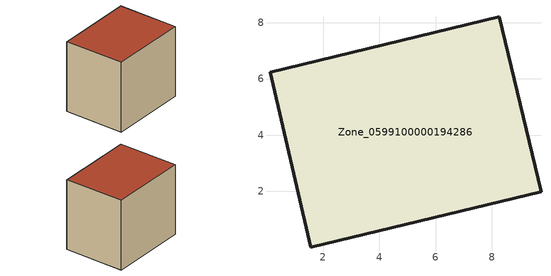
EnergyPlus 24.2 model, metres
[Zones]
Zone_0599100000194286
 floor ground (C_G): 1.56,0.02 0.11,6.25 8.26,8.21 9.75,1.98 z0
 wall outside (C_F): 8.26,8.21 0.11,6.25 1.56,0.02 9.75,1.98 8.26,8.21 z0:7.5
 roof outside (C_R): 0.11,6.25 1.56,0.02 9.75,1.98 8.26,8.21 z7.5
[BUILDING]
Pand.0599100000194286: North Axis=0; Terrain=City; Loads Convergence Tolerance Value=0.04; Temperature Convergence Tolerance Value=0.4; Solar Distribution=FullExterior; Maximum Number of Warmup Days=25; Minimum Number of Warmup Days=1
[Site:Location]
Rotterdam.The.Hague.AP_ZH_NLD Design_Conditions: Latitude=51.96; Longitude=4.45; Time Zone=1; Elevation=-4.5
[SITE:GROUNDTEMPERATURE:BUILDINGSURFACE]
18, 18, 18, 18, 18, 18, 18, 18, 18, 18, 18, 18
[MATERIAL] Thermal Absorptance=0.9; Solar Absorptance=0.7; Visible Absorptance=0.7
Name | Roughness | Thickness | Conductivity | Density | Specific Heat
G.TI.1965-1974 | MediumSmooth | 0.15 | 0.882353 | 540 | 1210
F.TI.1965-1974 | Rough | 0.3 | 0.697674 | 1920 | 840
R.TI.1965-1974 | MediumRough | 0.2 | 0.232558 | 1500 | 1000
[CONSTRUCTION]
C_G: G.TI.1965-1974
C_F: F.TI.1965-1974
C_R: R.TI.1965-1974
[ZONE]
Zone_0599100000194286: Type=1; Multiplier=1; Ceiling Height=Autocalculate; Volume=Autocalculate; Floor Area=autocalculate; Part of Total Floor Area=Yes
[ZONEINFILTRATION:DESIGNFLOWRATE]
Infil_Zone_0599100000194286: Zone or ZoneList or Space or SpaceList=Zone_0599100000194286; Schedule=AlwaysOn; Design Flow Rate Calculation Method=Flow/Area; Flow Rate per Floor Area=0.003; Constant Term Coefficient=1; Temperature Term Coefficient=0; Velocity Term Coefficient=0; Velocity Squared Term Coefficient=0
[HVACTEMPLATE:ZONE:IDEALLOADSAIRSYSTEM]
Zone_0599100000194286: Maximum Heating Supply Air Temperature=50; Minimum Cooling Supply Air Temperature=13; Maximum Heating Supply Air Humidity Ratio=0.0156; Minimum Cooling Supply Air Humidity Ratio=0.0077; Heating Limit=NoLimit; Cooling Limit=NoLimit; Dehumidification Control Type=ConstantSensibleHeatRatio; Cooling Sensible Heat Ratio=0.7; Dehumidification Setpoint=60; Humidification Control Type=None; Humidification Setpoint=30; Outdoor Air Method=None; Outdoor Air Flow Rate per Person=0.00944; Outdoor Air Flow Rate per Zone Floor Area=0; Outdoor Air Flow Rate per Zone=0; Demand Controlled Ventilation Type=None; Outdoor Air Economizer Type=NoEconomizer; Heat Recovery Type=None; Sensible Heat Recovery Effectiveness=0.7; Latent Heat Recovery Effectiveness=0.65
[ZONECONTROL:THERMOSTAT]
ThermostatControl_Zone_0599100000194286: Zone or ZoneList=Zone_0599100000194286; Control Type Schedule=DualSetpointControlType; Control 1=Thermostat_Zone_0599100000194286; Temperature Difference Between Cutout And Setpoint=0
[THERMOSTATSETPOINT:DUALSETPOINT]
Thermostat_Zone_0599100000194286: Heating Setpoint Temperature Schedule=HeatingSetpoint_Zone_0599100000194286; Cooling Setpoint Temperature Schedule=CoolingSetpoint_Zone_0599100000194286
[SCHEDULE:COMPACT]
HeatingSetpoint_Zone_0599100000194286: Through: 12/31, For: AllDays, Until: 24:00, 21
CoolingSetpoint_Zone_0599100000194286: Through: 12/31, For: AllDays, Until: 24:00, 24
DualSetpointControlType: Through: 12/31, For: AllDays, Until: 24:00, 4
AlwaysOn: Through: 12/31, For: AllDays, Until: 24:00, 1
